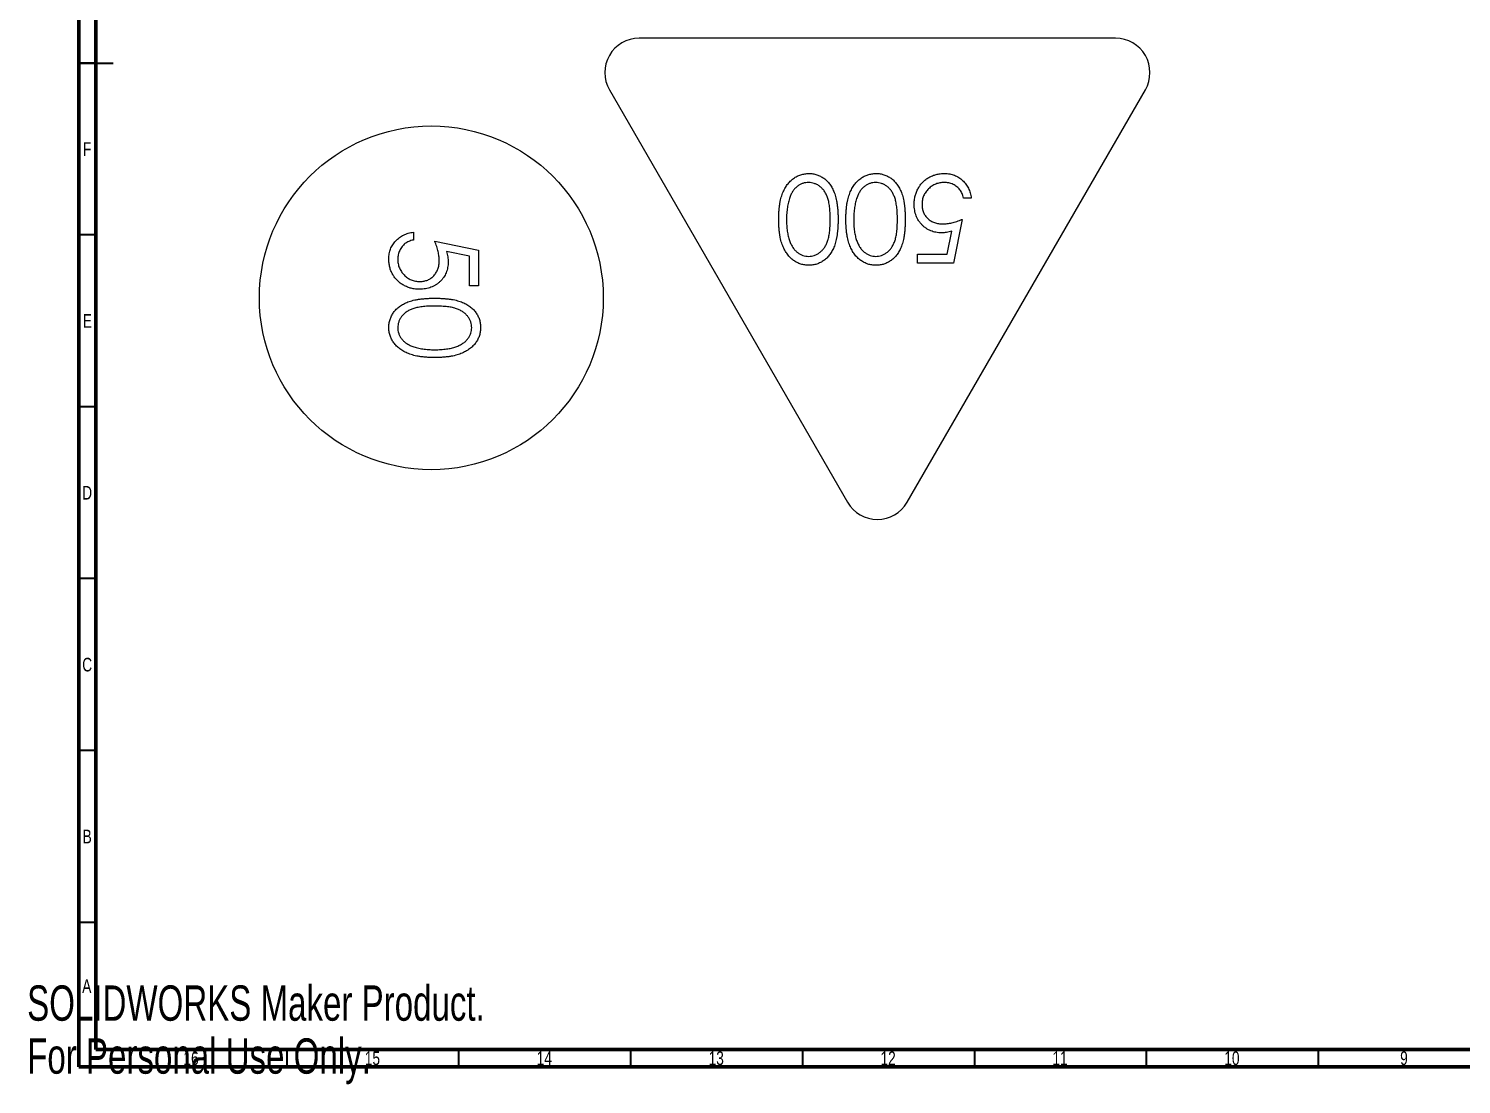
# Model space of a CAD drawing. Header units: millimetres. Extents: x 0 to 836, y 0 to 589.
# Drawn here: x 0.4 to 417.1, y -0.1 to 307 of the extents above; entities that cross this region are included whole.
import ezdxf

# ---------------------------------------------------------------- set-up
doc = ezdxf.new("R2010")
doc.units = ezdxf.units.MM
doc.styles.add('SLDTEXTSTYLE0', font='TXT', dxfattribs={"width": 0.75})
doc.styles.add('SLDTEXTSTYLE3', font='TXT', dxfattribs={"width": 0.7})

msp = doc.modelspace()

# ---------------------------------------------------------------- linework, layer by layer
at = {"color": 7, "linetype": 'Continuous', "lineweight": 70}
for p, q in [((15, 5), (15, 589)), ((20, 10), (20, 584)), ((831, 10), (20, 10)), ((836, 5), (15, 5))]:
    msp.add_line(p, q, dxfattribs=at)
at = {"color": 7, "linetype": 'Continuous', "lineweight": 25}
for p, q in [((316.57, 304.2), (178.01, 304.2)), ((169.35, 289.2), (238.63, 169.2)), ((255.95, 169.2), (325.24, 289.2)), ((274.61, 257.69), (272.33, 257.69)), ((272, 251.51), (269.4, 238.81)), ((112.36, 247.78), (112.36, 245.5)), ((267.61, 241.41), (268.98, 248.09)), ((118.54, 245.18), (131.24, 242.57)), ((128.64, 240.79), (121.96, 242.16)), ((131.24, 242.57), (131.24, 232.15)), ((128.64, 232.15), (128.64, 240.79)), ((258.97, 241.41), (267.61, 241.41)), ((258.97, 238.81), (258.97, 241.41)), ((269.4, 238.81), (258.97, 238.81)), ((131.24, 232.15), (128.64, 232.15))]:
    msp.add_line(p, q, dxfattribs=at)
at = {"color": 7, "linetype": 'Continuous', "lineweight": 35}
for p, q in [((15, 297), (25, 297)), ((20, 297), (15, 297)), ((20, 247), (15, 247)), ((20, 197), (15, 197)), ((20, 147), (15, 147)), ((20, 97), (15, 97)), ((20, 47), (15, 47)), ((75.5, 10), (75.5, 5)), ((125.5, 10), (125.5, 5)), ((175.5, 10), (175.5, 5)), ((225.5, 10), (225.5, 5)), ((275.5, 10), (275.5, 5)), ((325.5, 10), (325.5, 5)), ((375.5, 10), (375.5, 5))]:
    msp.add_line(p, q, dxfattribs=at)
at = {"color": 7, "linetype": 'Continuous', "lineweight": 25}
msp.add_circle((117.56, 228.68), 50, dxfattribs=at)
for centre, start, end in [((178.01, 294.2), 90, 210), ((316.57, 294.2), 330, 90), ((247.29, 174.2), 210, 330)]:
    msp.add_arc(centre, 10, start, end, dxfattribs=at)
for points, knots in [([(218.6, 251.52), (218.6, 251.91), (218.61, 252.66), (218.66, 253.77), (218.75, 254.81), (218.87, 255.8), (219.03, 256.72), (219.23, 257.58), (219.45, 258.39), (219.73, 259.13), (220.03, 259.82), (220.36, 260.46), (220.71, 261.07), (221.09, 261.63), (221.5, 262.14), (221.94, 262.61), (222.4, 263.04), (222.89, 263.42), (223.4, 263.76), (223.92, 264.06), (224.46, 264.3), (225.01, 264.51), (225.58, 264.66), (226.16, 264.77), (226.76, 264.85), (227.16, 264.86), (227.36, 264.86)], [0, 0, 0, 0, 0.065063, 0.126773, 0.185516, 0.240765, 0.29298, 0.34225, 0.388919, 0.432776, 0.474628, 0.514775, 0.553606, 0.591426, 0.628028, 0.663804, 0.698984, 0.733591, 0.767628, 0.801208, 0.834264, 0.866981, 0.89972, 0.932702, 0.966176, 1, 1, 1, 1]), ([(227.36, 264.86), (227.56, 264.85), (227.96, 264.85), (228.54, 264.78), (229.11, 264.67), (229.66, 264.51), (230.21, 264.32), (230.73, 264.07), (231.24, 263.79), (231.74, 263.46), (232.21, 263.09), (232.66, 262.68), (233.08, 262.22), (233.47, 261.71), (233.84, 261.17), (234.18, 260.58), (234.49, 259.95), (234.78, 259.28), (235.03, 258.54), (235.26, 257.74), (235.44, 256.87), (235.59, 255.93), (235.71, 254.93), (235.8, 253.85), (235.85, 252.71), (235.85, 251.92), (235.85, 251.52)], [0, 0, 0, 0, 0.033787, 0.066622, 0.099285, 0.131361, 0.163585, 0.196104, 0.228902, 0.262158, 0.295991, 0.330218, 0.36506, 0.400951, 0.43762, 0.475708, 0.515381, 0.556414, 0.599765, 0.646424, 0.696431, 0.749782, 0.806573, 0.867436, 0.931887, 1, 1, 1, 1]), ([(238.13, 251.52), (238.14, 251.91), (238.15, 252.66), (238.2, 253.77), (238.29, 254.81), (238.41, 255.8), (238.57, 256.72), (238.77, 257.58), (238.99, 258.39), (239.27, 259.13), (239.57, 259.82), (239.89, 260.46), (240.25, 261.07), (240.63, 261.63), (241.03, 262.14), (241.47, 262.61), (241.94, 263.04), (242.43, 263.42), (242.94, 263.76), (243.46, 264.06), (244, 264.3), (244.55, 264.51), (245.12, 264.66), (245.7, 264.77), (246.3, 264.85), (246.7, 264.86), (246.9, 264.86)], [0, 0, 0, 0, 0.065063, 0.126773, 0.185516, 0.240765, 0.29298, 0.34225, 0.388919, 0.432776, 0.474628, 0.514775, 0.553606, 0.591426, 0.628028, 0.663804, 0.698984, 0.733591, 0.767628, 0.801208, 0.834264, 0.866981, 0.89972, 0.932702, 0.966176, 1, 1, 1, 1]), ([(246.9, 264.86), (247.1, 264.85), (247.5, 264.85), (248.08, 264.78), (248.65, 264.67), (249.2, 264.51), (249.75, 264.32), (250.27, 264.07), (250.78, 263.79), (251.27, 263.46), (251.75, 263.09), (252.2, 262.68), (252.61, 262.22), (253, 261.71), (253.37, 261.17), (253.71, 260.58), (254.03, 259.95), (254.32, 259.28), (254.57, 258.54), (254.8, 257.74), (254.97, 256.87), (255.13, 255.93), (255.25, 254.93), (255.33, 253.85), (255.39, 252.71), (255.39, 251.92), (255.39, 251.52)], [0, 0, 0, 0, 0.033787, 0.066622, 0.099285, 0.131361, 0.163585, 0.196104, 0.228902, 0.262158, 0.295991, 0.330218, 0.36506, 0.400951, 0.43762, 0.475708, 0.515381, 0.556414, 0.599765, 0.646424, 0.696431, 0.749782, 0.806573, 0.867436, 0.931887, 1, 1, 1, 1]), ([(258, 255.91), (258, 256.12), (258.01, 256.53), (258.06, 257.14), (258.15, 257.73), (258.28, 258.32), (258.44, 258.89), (258.64, 259.45), (258.88, 259.99), (259.15, 260.52), (259.45, 261.03), (259.78, 261.51), (260.13, 261.96), (260.51, 262.38), (260.92, 262.77), (261.35, 263.12), (261.81, 263.45), (262.29, 263.74), (262.79, 264.01), (263.32, 264.23), (263.86, 264.43), (264.42, 264.59), (265, 264.71), (265.6, 264.79), (266.22, 264.85), (266.64, 264.86), (266.86, 264.86)], [0, 0, 0, 0, 0.044014, 0.087434, 0.130118, 0.172554, 0.214555, 0.256298, 0.298438, 0.340849, 0.382715, 0.423924, 0.464246, 0.504074, 0.543862, 0.583567, 0.623094, 0.663229, 0.703551, 0.743938, 0.784541, 0.82575, 0.867757, 0.910745, 0.954914, 1, 1, 1, 1]), ([(266.86, 264.86), (267.11, 264.85), (267.61, 264.84), (268.34, 264.74), (269.04, 264.59), (269.71, 264.37), (270.35, 264.09), (270.95, 263.74), (271.54, 263.34), (272.08, 262.87), (272.58, 262.36), (273.03, 261.8), (273.43, 261.2), (273.78, 260.57), (274.07, 259.91), (274.3, 259.2), (274.49, 258.46), (274.57, 257.95), (274.61, 257.69)], [0, 0, 0, 0, 0.065421, 0.128708, 0.190236, 0.250724, 0.310637, 0.370766, 0.431615, 0.493523, 0.555883, 0.617342, 0.678668, 0.740711, 0.802985, 0.866803, 0.932347, 1, 1, 1, 1]), ([(227.29, 262.25), (227, 262.24), (226.44, 262.22), (225.62, 261.99), (224.82, 261.66), (224.2, 261.26), (223.72, 260.88), (223.38, 260.56), (223.07, 260.19), (222.78, 259.8), (222.5, 259.37), (222.26, 258.91), (222.03, 258.42), (221.9, 258.07), (221.84, 257.89)], [0, 0, 0, 0, 0.112813, 0.225394, 0.339595, 0.459675, 0.521735, 0.583926, 0.648174, 0.713881, 0.781004, 0.851451, 0.924051, 1, 1, 1, 1]), ([(233.57, 251.51), (233.57, 251.85), (233.57, 252.5), (233.53, 253.46), (233.47, 254.35), (233.39, 255.18), (233.28, 255.95), (233.15, 256.65), (232.99, 257.29), (232.81, 257.86), (232.6, 258.39), (232.37, 258.88), (232.12, 259.34), (231.84, 259.77), (231.54, 260.16), (231.22, 260.52), (230.87, 260.85), (230.39, 261.24), (229.75, 261.64), (228.95, 261.99), (228.13, 262.21), (227.57, 262.24), (227.29, 262.25)], [0, 0, 0, 0, 0.0729511, 0.1415837, 0.2059265, 0.2653014, 0.3205972, 0.3718165, 0.4187898, 0.4616987, 0.5021336, 0.5408043, 0.5781805, 0.6142969, 0.6496782, 0.6842995, 0.718359, 0.7520809, 0.8176524, 0.8797221, 0.9399656, 1, 1, 1, 1]), ([(246.82, 262.25), (246.54, 262.24), (245.98, 262.22), (245.16, 261.99), (244.36, 261.66), (243.74, 261.26), (243.26, 260.88), (242.92, 260.56), (242.61, 260.19), (242.31, 259.8), (242.04, 259.37), (241.79, 258.91), (241.57, 258.42), (241.44, 258.07), (241.37, 257.89)], [0, 0, 0, 0, 0.112813, 0.225394, 0.339595, 0.459675, 0.521735, 0.583926, 0.648174, 0.713881, 0.781004, 0.851451, 0.924051, 1, 1, 1, 1]), ([(253.11, 251.51), (253.11, 251.85), (253.11, 252.5), (253.07, 253.46), (253.01, 254.35), (252.93, 255.18), (252.81, 255.95), (252.69, 256.65), (252.53, 257.29), (252.35, 257.86), (252.13, 258.39), (251.9, 258.88), (251.66, 259.34), (251.38, 259.77), (251.08, 260.16), (250.76, 260.52), (250.41, 260.85), (249.93, 261.24), (249.29, 261.64), (248.49, 261.99), (247.66, 262.21), (247.1, 262.24), (246.82, 262.25)], [0, 0, 0, 0, 0.072951, 0.141584, 0.205926, 0.265301, 0.320597, 0.371817, 0.41879, 0.461699, 0.502134, 0.540804, 0.578181, 0.614297, 0.649678, 0.684299, 0.718359, 0.752081, 0.817652, 0.879722, 0.939966, 1, 1, 1, 1]), ([(266.72, 262.25), (266.51, 262.25), (266.08, 262.24), (265.45, 262.15), (264.84, 262.01), (264.26, 261.8), (263.7, 261.55), (263.17, 261.22), (262.65, 260.85), (262.17, 260.42), (261.73, 259.95), (261.34, 259.44), (261.01, 258.91), (260.74, 258.34), (260.53, 257.75), (260.38, 257.13), (260.3, 256.48), (260.28, 256.04), (260.28, 255.81)], [0, 0, 0, 0, 0.064207, 0.126425, 0.18768, 0.248216, 0.308305, 0.369661, 0.431699, 0.495947, 0.559758, 0.622295, 0.683911, 0.745092, 0.80674, 0.869087, 0.93329, 1, 1, 1, 1]), ([(272.33, 257.69), (272.27, 257.94), (272.16, 258.4), (271.93, 259.06), (271.64, 259.64), (271.29, 260.16), (270.88, 260.61), (270.41, 261.01), (269.89, 261.38), (269.31, 261.68), (268.69, 261.94), (268.05, 262.11), (267.39, 262.24), (266.95, 262.25), (266.72, 262.25)], [0, 0, 0, 0, 0.094687, 0.181994, 0.264377, 0.34218, 0.418618, 0.496509, 0.577369, 0.661511, 0.746733, 0.831258, 0.915206, 1, 1, 1, 1]), ([(221.84, 257.89), (221.76, 257.67), (221.6, 257.21), (221.4, 256.49), (221.25, 255.74), (221.1, 254.96), (221.01, 254.15), (220.93, 253.3), (220.88, 252.41), (220.88, 251.81), (220.87, 251.51)], [0, 0, 0, 0, 0.110588, 0.224542, 0.342503, 0.464324, 0.590756, 0.722227, 0.858843, 1, 1, 1, 1]), ([(241.37, 257.89), (241.3, 257.67), (241.14, 257.21), (240.94, 256.49), (240.78, 255.74), (240.64, 254.96), (240.55, 254.15), (240.47, 253.3), (240.42, 252.41), (240.42, 251.81), (240.41, 251.51)], [0, 0, 0, 0, 0.110588, 0.224542, 0.342503, 0.464324, 0.590756, 0.722227, 0.858843, 1, 1, 1, 1]), ([(265.99, 247.6), (265.71, 247.61), (265.15, 247.62), (264.33, 247.73), (263.56, 247.92), (262.81, 248.17), (262.11, 248.5), (261.45, 248.9), (260.83, 249.38), (260.25, 249.93), (259.72, 250.53), (259.26, 251.18), (258.87, 251.86), (258.55, 252.59), (258.3, 253.36), (258.13, 254.18), (258.02, 255.03), (258, 255.61), (258, 255.91)], [0, 0, 0, 0, 0.0658076, 0.1293943, 0.1908941, 0.2512811, 0.310815, 0.370371, 0.4307683, 0.4928813, 0.5551039, 0.6160671, 0.677256, 0.7382598, 0.8007621, 0.8647776, 0.9310453, 1, 1, 1, 1]), ([(260.28, 255.81), (260.28, 255.61), (260.29, 255.21), (260.37, 254.63), (260.5, 254.07), (260.69, 253.55), (260.92, 253.06), (261.21, 252.59), (261.55, 252.15), (261.94, 251.75), (262.37, 251.39), (262.85, 251.07), (263.36, 250.81), (263.9, 250.58), (264.48, 250.41), (265.09, 250.29), (265.73, 250.22), (266.18, 250.21), (266.4, 250.2)], [0, 0, 0, 0, 0.065351, 0.127916, 0.18836, 0.247216, 0.30563, 0.36377, 0.422661, 0.482687, 0.5433, 0.604118, 0.664965, 0.727413, 0.791468, 0.858055, 0.927037, 1, 1, 1, 1]), ([(227.36, 238.16), (227.16, 238.16), (226.76, 238.17), (226.16, 238.23), (225.58, 238.35), (225.02, 238.51), (224.47, 238.7), (223.93, 238.95), (223.41, 239.24), (222.9, 239.58), (222.42, 239.95), (221.96, 240.38), (221.52, 240.85), (221.11, 241.36), (220.73, 241.92), (220.37, 242.52), (220.05, 243.18), (219.74, 243.87), (219.47, 244.62), (219.23, 245.42), (219.04, 246.29), (218.88, 247.21), (218.75, 248.2), (218.66, 249.25), (218.61, 250.37), (218.6, 251.13), (218.6, 251.52)], [0, 0, 0, 0, 0.033788, 0.067194, 0.099862, 0.132567, 0.165151, 0.197913, 0.231319, 0.265083, 0.299255, 0.334399, 0.369943, 0.406284, 0.444064, 0.482998, 0.523354, 0.565537, 0.609613, 0.656391, 0.705885, 0.758325, 0.813832, 0.872795, 0.934722, 1, 1, 1, 1]), ([(220.87, 251.51), (220.88, 251.2), (220.89, 250.6), (220.92, 249.73), (220.99, 248.9), (221.08, 248.11), (221.21, 247.36), (221.34, 246.66), (221.52, 246), (221.72, 245.37), (221.94, 244.79), (222.19, 244.26), (222.45, 243.76), (222.74, 243.3), (223.04, 242.88), (223.37, 242.5), (223.72, 242.16), (224.21, 241.77), (224.84, 241.38), (225.63, 241.01), (226.45, 240.81), (227.01, 240.78), (227.29, 240.76)], [0, 0, 0, 0, 0.065681, 0.128486, 0.188175, 0.245106, 0.299448, 0.350823, 0.399942, 0.446672, 0.491255, 0.533376, 0.573853, 0.612526, 0.649597, 0.685532, 0.720106, 0.753838, 0.818925, 0.880493, 0.940311, 1, 1, 1, 1]), ([(227.29, 240.76), (227.57, 240.78), (228.13, 240.81), (228.96, 241.01), (229.76, 241.38), (230.39, 241.78), (230.87, 242.15), (231.22, 242.48), (231.54, 242.84), (231.83, 243.24), (232.11, 243.66), (232.36, 244.12), (232.59, 244.61), (232.8, 245.14), (232.99, 245.72), (233.14, 246.35), (233.28, 247.05), (233.38, 247.82), (233.47, 248.65), (233.53, 249.55), (233.57, 250.5), (233.57, 251.17), (233.57, 251.51)], [0, 0, 0, 0, 0.060387, 0.120883, 0.182755, 0.247811, 0.281299, 0.315088, 0.349702, 0.384857, 0.420966, 0.458511, 0.497175, 0.537602, 0.580503, 0.627468, 0.678388, 0.733983, 0.793747, 0.857714, 0.926698, 1, 1, 1, 1]), ([(235.85, 251.52), (235.85, 251.11), (235.85, 250.32), (235.8, 249.17), (235.71, 248.09), (235.59, 247.08), (235.45, 246.14), (235.26, 245.27), (235.04, 244.48), (234.79, 243.75), (234.51, 243.08), (234.2, 242.45), (233.86, 241.87), (233.49, 241.32), (233.1, 240.82), (232.68, 240.36), (232.23, 239.95), (231.76, 239.57), (231.26, 239.24), (230.74, 238.95), (230.21, 238.7), (229.67, 238.51), (229.11, 238.35), (228.54, 238.24), (227.96, 238.17), (227.56, 238.16), (227.36, 238.16)], [0, 0, 0, 0, 0.068595, 0.133246, 0.194313, 0.251279, 0.304513, 0.354235, 0.400481, 0.443411, 0.484015, 0.523252, 0.561042, 0.5979, 0.633518, 0.668314, 0.702496, 0.736685, 0.770293, 0.803437, 0.835913, 0.86846, 0.900847, 0.933467, 0.966258, 1, 1, 1, 1]), ([(246.9, 238.16), (246.7, 238.16), (246.3, 238.17), (245.7, 238.23), (245.12, 238.35), (244.56, 238.51), (244.01, 238.7), (243.47, 238.95), (242.95, 239.24), (242.44, 239.58), (241.95, 239.95), (241.49, 240.38), (241.06, 240.85), (240.65, 241.36), (240.27, 241.92), (239.91, 242.52), (239.59, 243.18), (239.28, 243.87), (239.01, 244.62), (238.77, 245.42), (238.58, 246.29), (238.41, 247.21), (238.29, 248.2), (238.2, 249.25), (238.15, 250.37), (238.14, 251.13), (238.13, 251.52)], [0, 0, 0, 0, 0.033788, 0.067194, 0.099862, 0.132567, 0.165151, 0.197913, 0.231319, 0.265083, 0.299255, 0.334399, 0.369943, 0.406284, 0.444064, 0.482998, 0.523354, 0.565537, 0.609613, 0.656391, 0.705885, 0.758325, 0.813832, 0.872795, 0.934722, 1, 1, 1, 1]), ([(240.41, 251.51), (240.42, 251.2), (240.43, 250.6), (240.45, 249.73), (240.53, 248.9), (240.62, 248.11), (240.74, 247.36), (240.88, 246.66), (241.06, 246), (241.26, 245.37), (241.48, 244.79), (241.73, 244.26), (241.99, 243.76), (242.28, 243.3), (242.58, 242.88), (242.91, 242.5), (243.26, 242.16), (243.74, 241.77), (244.38, 241.38), (245.17, 241.01), (245.99, 240.81), (246.55, 240.78), (246.82, 240.76)], [0, 0, 0, 0, 0.065681, 0.128486, 0.188175, 0.245106, 0.299448, 0.350823, 0.399942, 0.446672, 0.491255, 0.533376, 0.573853, 0.612526, 0.649597, 0.685532, 0.720106, 0.753838, 0.818925, 0.880493, 0.940311, 1, 1, 1, 1]), ([(246.82, 240.76), (247.11, 240.78), (247.67, 240.81), (248.5, 241.01), (249.29, 241.38), (249.93, 241.78), (250.41, 242.15), (250.75, 242.48), (251.07, 242.84), (251.37, 243.24), (251.65, 243.66), (251.9, 244.12), (252.13, 244.61), (252.34, 245.14), (252.53, 245.72), (252.68, 246.35), (252.82, 247.05), (252.92, 247.82), (253.01, 248.65), (253.07, 249.55), (253.11, 250.5), (253.11, 251.17), (253.11, 251.51)], [0, 0, 0, 0, 0.060387, 0.120883, 0.182755, 0.247811, 0.281299, 0.315088, 0.349702, 0.384857, 0.420966, 0.458511, 0.497175, 0.537602, 0.580503, 0.627468, 0.678388, 0.733983, 0.793747, 0.857714, 0.926698, 1, 1, 1, 1]), ([(255.39, 251.52), (255.39, 251.11), (255.39, 250.32), (255.33, 249.17), (255.25, 248.09), (255.13, 247.08), (254.99, 246.14), (254.8, 245.27), (254.58, 244.48), (254.33, 243.75), (254.05, 243.08), (253.74, 242.45), (253.4, 241.87), (253.03, 241.32), (252.64, 240.82), (252.22, 240.36), (251.77, 239.95), (251.29, 239.57), (250.79, 239.24), (250.28, 238.95), (249.75, 238.7), (249.21, 238.51), (248.65, 238.35), (248.08, 238.24), (247.5, 238.17), (247.1, 238.16), (246.9, 238.16)], [0, 0, 0, 0, 0.068595, 0.133246, 0.194313, 0.251279, 0.304513, 0.354235, 0.400481, 0.443411, 0.484015, 0.523252, 0.561042, 0.5979, 0.633518, 0.668314, 0.702496, 0.736685, 0.770293, 0.803437, 0.835913, 0.86846, 0.900847, 0.933467, 0.966258, 1, 1, 1, 1]), ([(266.4, 250.2), (266.6, 250.21), (267.01, 250.22), (267.63, 250.28), (268.29, 250.38), (268.97, 250.53), (269.69, 250.71), (270.43, 250.94), (271.21, 251.2), (271.73, 251.4), (272, 251.51)], [0, 0, 0, 0, 0.102203, 0.211023, 0.3251, 0.446502, 0.573788, 0.708901, 0.850358, 1, 1, 1, 1]), ([(105.19, 240.03), (105.2, 240.29), (105.21, 240.79), (105.31, 241.52), (105.46, 242.22), (105.68, 242.89), (105.96, 243.53), (106.31, 244.13), (106.71, 244.72), (107.18, 245.26), (107.7, 245.76), (108.25, 246.21), (108.85, 246.61), (109.48, 246.95), (110.14, 247.25), (110.85, 247.48), (111.59, 247.67), (112.1, 247.74), (112.36, 247.78)], [0, 0, 0, 0, 0.065421, 0.128708, 0.190236, 0.250724, 0.310637, 0.370766, 0.431615, 0.493523, 0.555883, 0.617342, 0.678668, 0.740711, 0.802985, 0.866803, 0.932347, 1, 1, 1, 1]), ([(268.98, 248.09), (268.71, 248.02), (268.19, 247.87), (267.42, 247.72), (266.69, 247.62), (266.22, 247.61), (265.99, 247.6)], [0, 0, 0, 0, 0.275068, 0.532901, 0.773973, 1, 1, 1, 1]), ([(112.36, 245.5), (112.11, 245.45), (111.65, 245.34), (110.99, 245.1), (110.41, 244.81), (109.89, 244.47), (109.44, 244.06), (109.04, 243.59), (108.67, 243.07), (108.37, 242.48), (108.11, 241.87), (107.94, 241.22), (107.82, 240.57), (107.8, 240.13), (107.8, 239.9)], [0, 0, 0, 0, 0.094687, 0.181994, 0.264377, 0.34218, 0.418618, 0.496509, 0.577369, 0.661511, 0.746733, 0.831258, 0.915206, 1, 1, 1, 1]), ([(119.85, 239.58), (119.84, 239.78), (119.83, 240.19), (119.77, 240.81), (119.67, 241.46), (119.52, 242.15), (119.34, 242.86), (119.11, 243.61), (118.85, 244.39), (118.65, 244.91), (118.54, 245.18)], [0, 0, 0, 0, 0.102203, 0.2110233, 0.3250997, 0.4465021, 0.5737877, 0.7089007, 0.8503579, 1, 1, 1, 1]), ([(121.96, 242.16), (122.03, 241.89), (122.18, 241.37), (122.34, 240.6), (122.43, 239.87), (122.44, 239.4), (122.45, 239.17)], [0, 0, 0, 0, 0.275068, 0.532901, 0.773973, 1, 1, 1, 1]), ([(114.14, 231.18), (113.94, 231.18), (113.52, 231.19), (112.91, 231.24), (112.32, 231.33), (111.73, 231.46), (111.16, 231.62), (110.6, 231.82), (110.06, 232.06), (109.53, 232.33), (109.02, 232.63), (108.54, 232.96), (108.09, 233.31), (107.67, 233.69), (107.28, 234.1), (106.93, 234.53), (106.6, 234.99), (106.31, 235.47), (106.04, 235.97), (105.82, 236.5), (105.62, 237.04), (105.46, 237.6), (105.34, 238.18), (105.26, 238.78), (105.2, 239.4), (105.19, 239.82), (105.19, 240.03)], [0, 0, 0, 0, 0.044014, 0.087434, 0.130118, 0.172554, 0.214555, 0.256298, 0.298438, 0.340849, 0.382715, 0.423924, 0.464246, 0.504074, 0.543862, 0.583567, 0.623094, 0.663229, 0.703551, 0.743938, 0.784541, 0.82575, 0.867757, 0.910745, 0.954914, 1, 1, 1, 1]), ([(107.8, 239.9), (107.8, 239.69), (107.81, 239.26), (107.91, 238.63), (108.04, 238.02), (108.25, 237.44), (108.51, 236.88), (108.83, 236.34), (109.2, 235.83), (109.63, 235.35), (110.1, 234.91), (110.61, 234.52), (111.14, 234.19), (111.71, 233.92), (112.3, 233.71), (112.92, 233.56), (113.57, 233.47), (114.01, 233.46), (114.24, 233.46)], [0, 0, 0, 0, 0.064207, 0.126425, 0.18768, 0.248216, 0.308305, 0.369661, 0.431699, 0.495947, 0.559758, 0.622295, 0.683911, 0.745092, 0.80674, 0.869087, 0.93329, 1, 1, 1, 1]), ([(122.45, 239.17), (122.44, 238.89), (122.43, 238.33), (122.32, 237.51), (122.13, 236.73), (121.88, 235.99), (121.55, 235.29), (121.15, 234.63), (120.67, 234.01), (120.12, 233.43), (119.52, 232.9), (118.88, 232.44), (118.19, 232.04), (117.46, 231.73), (116.69, 231.48), (115.87, 231.31), (115.02, 231.2), (114.44, 231.18), (114.14, 231.18)], [0, 0, 0, 0, 0.0658076, 0.1293943, 0.1908941, 0.2512811, 0.310815, 0.370371, 0.4307683, 0.4928813, 0.5551039, 0.6160671, 0.677256, 0.7382598, 0.8007621, 0.8647776, 0.9310453, 1, 1, 1, 1]), ([(114.24, 233.46), (114.44, 233.46), (114.84, 233.47), (115.42, 233.55), (115.98, 233.68), (116.5, 233.86), (117, 234.1), (117.46, 234.38), (117.9, 234.73), (118.3, 235.12), (118.66, 235.55), (118.98, 236.03), (119.24, 236.54), (119.47, 237.07), (119.64, 237.65), (119.76, 238.26), (119.83, 238.91), (119.84, 239.35), (119.85, 239.58)], [0, 0, 0, 0, 0.065351, 0.127916, 0.18836, 0.247216, 0.30563, 0.36377, 0.422661, 0.482687, 0.5433, 0.604118, 0.664965, 0.727413, 0.791468, 0.858055, 0.927037, 1, 1, 1, 1]), ([(105.19, 220.08), (105.2, 220.28), (105.2, 220.67), (105.27, 221.26), (105.38, 221.83), (105.54, 222.38), (105.73, 222.92), (105.98, 223.45), (106.26, 223.96), (106.59, 224.45), (106.96, 224.92), (107.37, 225.38), (107.83, 225.79), (108.34, 226.18), (108.88, 226.55), (109.47, 226.89), (110.1, 227.21), (110.77, 227.5), (111.51, 227.75), (112.31, 227.98), (113.18, 228.15), (114.12, 228.31), (115.12, 228.43), (116.2, 228.51), (117.34, 228.56), (118.13, 228.57), (118.53, 228.57)], [0, 0, 0, 0, 0.033787, 0.066622, 0.099285, 0.131361, 0.163585, 0.196104, 0.228902, 0.262158, 0.295991, 0.330218, 0.36506, 0.400951, 0.43762, 0.475708, 0.515381, 0.556414, 0.599765, 0.646424, 0.696431, 0.749782, 0.806573, 0.867436, 0.931887, 1, 1, 1, 1]), ([(118.54, 226.29), (118.2, 226.29), (117.55, 226.29), (116.59, 226.25), (115.7, 226.19), (114.87, 226.11), (114.1, 225.99), (113.4, 225.86), (112.76, 225.71), (112.19, 225.52), (111.66, 225.31), (111.17, 225.08), (110.71, 224.84), (110.28, 224.56), (109.89, 224.26), (109.53, 223.94), (109.2, 223.59), (108.81, 223.11), (108.41, 222.47), (108.06, 221.67), (107.84, 220.84), (107.81, 220.28), (107.8, 220)], [0, 0, 0, 0, 0.072951, 0.141584, 0.205926, 0.265301, 0.320597, 0.371817, 0.41879, 0.461699, 0.502134, 0.540804, 0.578181, 0.614297, 0.649678, 0.684299, 0.718359, 0.752081, 0.817652, 0.879722, 0.939966, 1, 1, 1, 1]), ([(118.53, 228.57), (118.94, 228.57), (119.73, 228.56), (120.88, 228.51), (121.96, 228.43), (122.97, 228.31), (123.91, 228.17), (124.78, 227.98), (125.57, 227.76), (126.3, 227.51), (126.97, 227.23), (127.6, 226.92), (128.18, 226.57), (128.73, 226.21), (129.23, 225.82), (129.69, 225.4), (130.1, 224.95), (130.48, 224.47), (130.81, 223.97), (131.1, 223.46), (131.35, 222.93), (131.54, 222.39), (131.7, 221.83), (131.82, 221.26), (131.88, 220.67), (131.89, 220.28), (131.89, 220.08)], [0, 0, 0, 0, 0.068595, 0.133246, 0.194313, 0.251279, 0.304513, 0.354235, 0.400481, 0.443411, 0.484015, 0.523252, 0.561042, 0.5979, 0.633518, 0.668314, 0.702496, 0.736685, 0.770293, 0.803437, 0.835913, 0.86846, 0.900847, 0.933467, 0.966258, 1, 1, 1, 1]), ([(129.29, 220), (129.27, 220.28), (129.25, 220.85), (129.04, 221.68), (128.67, 222.47), (128.28, 223.11), (127.9, 223.59), (127.57, 223.93), (127.21, 224.25), (126.81, 224.55), (126.39, 224.82), (125.93, 225.08), (125.44, 225.31), (124.91, 225.52), (124.33, 225.7), (123.7, 225.86), (123, 226), (122.23, 226.1), (121.4, 226.19), (120.5, 226.24), (119.55, 226.29), (118.88, 226.29), (118.54, 226.29)], [0, 0, 0, 0, 0.060387, 0.120883, 0.182755, 0.247811, 0.281299, 0.315088, 0.349702, 0.384857, 0.420966, 0.458511, 0.497175, 0.537602, 0.580503, 0.627468, 0.678388, 0.733983, 0.793747, 0.857714, 0.926698, 1, 1, 1, 1]), ([(118.53, 211.31), (118.14, 211.32), (117.39, 211.33), (116.28, 211.37), (115.24, 211.47), (114.25, 211.59), (113.33, 211.75), (112.47, 211.95), (111.66, 212.17), (110.92, 212.45), (110.23, 212.75), (109.59, 213.07), (108.98, 213.42), (108.42, 213.81), (107.91, 214.21), (107.44, 214.65), (107.01, 215.11), (106.63, 215.6), (106.29, 216.11), (105.99, 216.64), (105.75, 217.18), (105.55, 217.73), (105.39, 218.3), (105.28, 218.88), (105.2, 219.47), (105.19, 219.88), (105.19, 220.08)], [0, 0, 0, 0, 0.065063, 0.126773, 0.185516, 0.240765, 0.29298, 0.34225, 0.388919, 0.432776, 0.474628, 0.514775, 0.553606, 0.591426, 0.628028, 0.663804, 0.698984, 0.733591, 0.767628, 0.801208, 0.834264, 0.866981, 0.89972, 0.932702, 0.966176, 1, 1, 1, 1]), ([(107.8, 220), (107.81, 219.72), (107.83, 219.16), (108.06, 218.34), (108.39, 217.54), (108.79, 216.92), (109.17, 216.44), (109.49, 216.1), (109.86, 215.79), (110.25, 215.49), (110.68, 215.22), (111.14, 214.97), (111.63, 214.75), (111.98, 214.62), (112.16, 214.55)], [0, 0, 0, 0, 0.112813, 0.225394, 0.339595, 0.459675, 0.521735, 0.583926, 0.648174, 0.713881, 0.781004, 0.851451, 0.924051, 1, 1, 1, 1]), ([(131.89, 220.08), (131.89, 219.88), (131.88, 219.48), (131.82, 218.88), (131.7, 218.3), (131.54, 217.74), (131.35, 217.18), (131.1, 216.65), (130.81, 216.12), (130.47, 215.62), (130.1, 215.13), (129.67, 214.67), (129.2, 214.24), (128.69, 213.83), (128.13, 213.45), (127.53, 213.09), (126.87, 212.77), (126.18, 212.46), (125.43, 212.19), (124.63, 211.95), (123.76, 211.75), (122.84, 211.59), (121.85, 211.47), (120.8, 211.37), (119.68, 211.33), (118.92, 211.32), (118.53, 211.31)], [0, 0, 0, 0, 0.033788, 0.067194, 0.099862, 0.132567, 0.165151, 0.197913, 0.231319, 0.265083, 0.299255, 0.334399, 0.369943, 0.406284, 0.444064, 0.482998, 0.523354, 0.565537, 0.609613, 0.656391, 0.705885, 0.758325, 0.813832, 0.872795, 0.934722, 1, 1, 1, 1]), ([(118.54, 213.59), (118.85, 213.6), (119.45, 213.6), (120.32, 213.63), (121.15, 213.71), (121.94, 213.8), (122.69, 213.92), (123.39, 214.06), (124.05, 214.24), (124.68, 214.44), (125.26, 214.66), (125.79, 214.91), (126.29, 215.17), (126.75, 215.45), (127.17, 215.76), (127.55, 216.09), (127.89, 216.44), (128.28, 216.92), (128.67, 217.56), (129.04, 218.35), (129.25, 219.17), (129.27, 219.73), (129.29, 220)], [0, 0, 0, 0, 0.065681, 0.128486, 0.188175, 0.245106, 0.299448, 0.350823, 0.399942, 0.446672, 0.491255, 0.533376, 0.573853, 0.612526, 0.649597, 0.685532, 0.720106, 0.753838, 0.818925, 0.880493, 0.940311, 1, 1, 1, 1]), ([(112.16, 214.55), (112.38, 214.48), (112.84, 214.32), (113.56, 214.12), (114.31, 213.96), (115.09, 213.82), (115.9, 213.72), (116.75, 213.65), (117.64, 213.6), (118.24, 213.59), (118.54, 213.59)], [0, 0, 0, 0, 0.110588, 0.224542, 0.342503, 0.464324, 0.590756, 0.722227, 0.858843, 1, 1, 1, 1])]:
    msp.add_open_spline(points, degree=3, knots=knots, dxfattribs=at)

# ---------------------------------------------------------------- texts
at = {"color": 7, "linetype": 'Continuous', "lineweight": 0, "attachment_point": 2, "style": 'SLDTEXTSTYLE0'}
for s, insert, char_height in [('F', (17.46, 273.96), 3.97), ('E', (17.51, 223.96), 3.97), ('D', (17.45, 173.96), 3.97), ('C', (17.46, 123.96), 3.97), ('B', (17.47, 73.96), 3.97), ('A', (17.34, 30.46), 3.97), ('16', (47.67, 9.46), 3.969), ('15', (100.42, 9.46), 3.969), ('14', (150.42, 9.46), 3.969), ('13', (200.42, 9.46), 3.969), ('12', (250.42, 9.46), 3.969), ('11', (300.42, 9.46), 3.969), ('10', (350.42, 9.46), 3.969), ('9', (400.46, 9.46), 3.97)]:
    msp.add_mtext(s, dxfattribs=dict(at, insert=insert, char_height=char_height))
at = {"color": 7, "linetype": 'Continuous', "char_height": 10.2762, "attachment_point": 1, "style": 'SLDTEXTSTYLE3'}
for s, insert in [('SOLIDWORKS Maker Product.', (0, 28.66)), ('For Personal Use Only.', (0, 13.25))]:
    msp.add_mtext(s, dxfattribs=dict(at, insert=insert))

doc.saveas('drawing.dxf')
